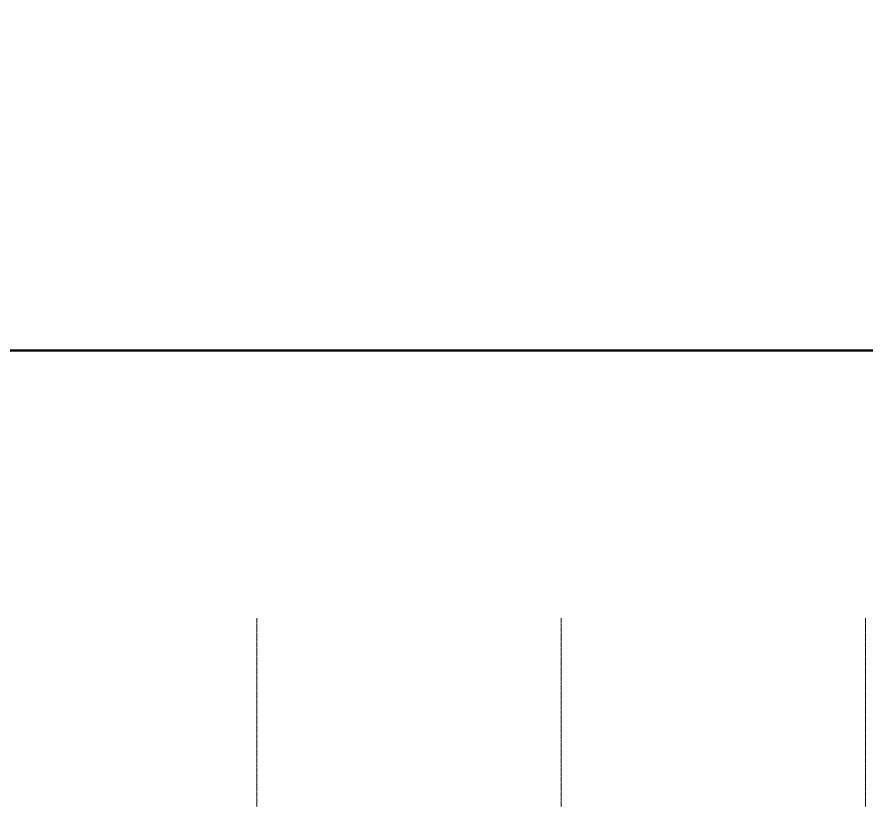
# Model space of a CAD drawing. Header units: millimetres. Extents: x 2399484 to 3337895, y 3598750 to 3969149.
# Drawn here: x 2434113 to 2455036, y 3846992 to 3866298 of the extents above; entities that cross this region are included whole.
import ezdxf

# ---------------------------------------------------------------- set-up
doc = ezdxf.new("R2010")
doc.units = ezdxf.units.MM
doc.header["$MEASUREMENT"] = 0
doc.linetypes.add('CENTER', pattern=[2, 1.25, -0.25, 0.25, -0.25])
for name, color, linetype, lineweight in [('0newfurnture', 30, 'Continuous', 15), ('centreline', 52, 'CENTER', 5), ('wall 0.4', 7, 'Continuous', 40)]:
    doc.layers.add(name, color=color, linetype=linetype, lineweight=lineweight)

# ---------------------------------------------------------------- blocks, each defined once
blk = doc.blocks.new('main grid')
at = {"layer": 'centreline', "ltscale": 5}
for p, q in [((2518911, 4018930), (2518911, 3987284)), ((2526411, 4018930), (2526411, 3987284)), ((2533911, 4018930), (2533911, 3991299))]:
    blk.add_line(p, q, dxfattribs=at)

msp = doc.modelspace()

# ---------------------------------------------------------------- linework, layer by layer
at = {"layer": 'centreline', "ltscale": 5}
for p, q in [((2440025.9, 3851476), (2440025.9, 3843417.8)), ((2455025.9, 3851476), (2455025.9, 3823845.1))]:
    msp.add_line(p, q, dxfattribs=at)
at = {"layer": 'wall 0.4', "ltscale": 5}
for points in [[(2419644.4, 3929110.9), (2617704.9, 3929110.9), (2617775.6, 3858072), (2419715.1, 3858072)], [(2419715.1, 3858072), (2617775.6, 3858072), (2617775.6, 3786495), (2419715.1, 3786495)]]:
    msp.add_lwpolyline(points, close=True, dxfattribs=at)

# ---------------------------------------------------------------- block references
at = {"layer": '0newfurnture', "ltscale": 5}
msp.add_blockref('main grid', (-78884.9, -167454.1), dxfattribs=at)

doc.saveas('drawing.dxf')
